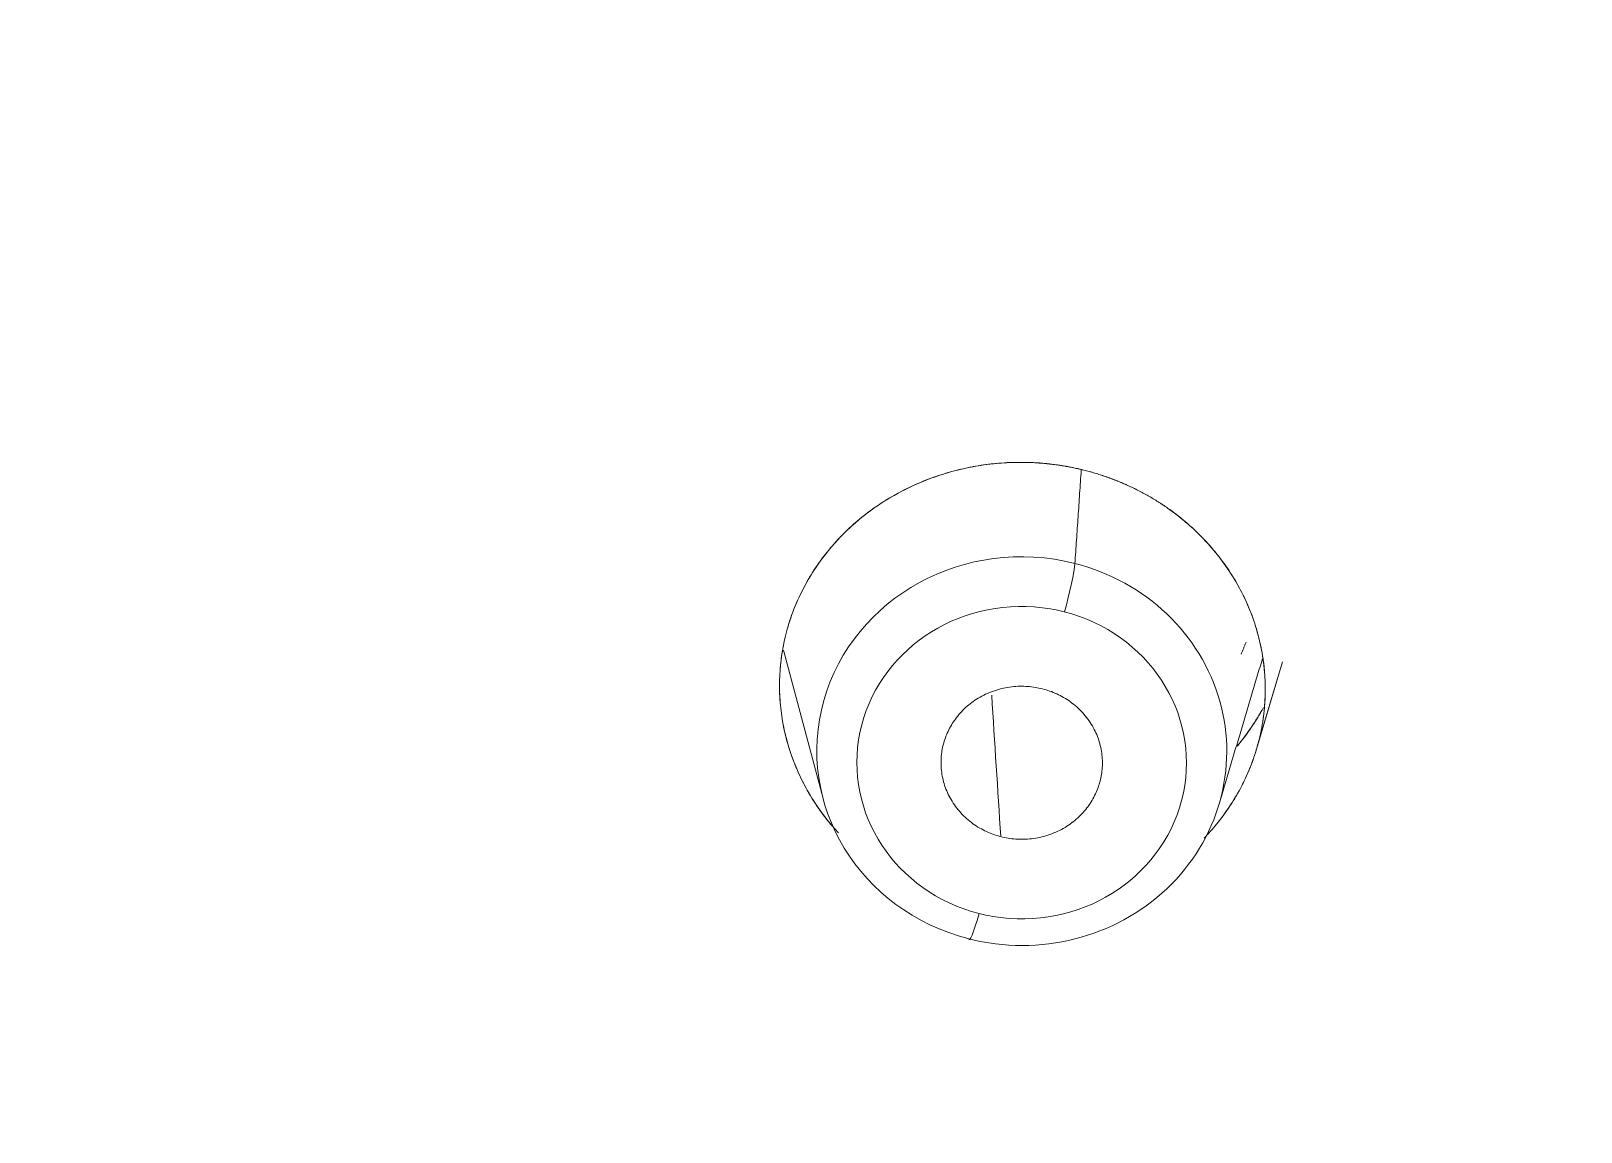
# Model space of a CAD drawing. Extents: x 5217 to 6345, y 0 to 827.
# Drawn here: x 5743.65 to 5755.17, y 468.15 to 476.34 of the extents above; entities that cross this region are included whole.
import ezdxf

# ---------------------------------------------------------------- set-up
doc = ezdxf.new("R2010")
doc.units = 0
doc.header["$LTSCALE"] = 30
doc.header["$MEASUREMENT"] = 0
doc.layers.add('1', color=7, linetype='CONTINUOUS')

msp = doc.modelspace()

# ---------------------------------------------------------------- linework, layer by layer
at = {"layer": '1', "color": 7, "linetype": 'Continuous', "lineweight": 18}
for p, q in [((5749.242, 471.736), (5749.538, 470.633)), ((5752.76, 471.001), (5752.953, 471.651)), ((5752.765, 471.021), (5752.953, 471.649))]:
    msp.add_line(p, q, dxfattribs=at)
for centre, major_axis, ratio, start_param, end_param in [((5757.244, 496.519), (-59.628, 0), 0.953717, 0, 1.529457), ((5757.244, 496.519), (-59.628, 0), 0.953717, 0, 1.529457), ((5751.014, 470.986), (-1.524, 0.022), 0.948502, 4.464154, 7.605746), ((5751.014, 470.986), (-1.524, 0.022), 0.948502, 1.322561, 4.464154)]:
    msp.add_ellipse(centre, major_axis=major_axis, ratio=ratio, start_param=start_param, end_param=end_param, dxfattribs=at)
at = {"layer": '1', "color": 7, "linetype": 'Continuous', "lineweight": 13}
for centre, major_axis, ratio, start_param, end_param in [((5751.332, 472.116), (-0.074, -0.291), 0.077828, 1.257712, 2.742192), ((5751.013, 470.9), (-1.225, 0.017), 0.948502, 4.599663, 7.605746), ((5751.013, 470.9), (-1.225, 0.017), 0.948502, 1.45807, 4.464154), ((5751.013, 470.9), (-1.225, 0.017), 0.948502, 4.464154, 4.599663), ((5750.698, 469.873), (-0.074, -0.291), 0.077828, 6.056418, 7.540898), ((5751.013, 470.9), (-1.225, 0.017), 0.948502, 1.322561, 1.45807)]:
    msp.add_ellipse(centre, major_axis=major_axis, ratio=ratio, start_param=start_param, end_param=end_param, dxfattribs=at)
at = {"layer": '1', "color": 7, "linetype": 'Continuous', "lineweight": 18}
for points, knots in [([(5759.712, 439.668), (5760.292, 439.691), (5761.968, 439.78), (5764.735, 440.04), (5767.995, 440.52), (5771.222, 441.172), (5774.407, 441.992), (5777.54, 442.979), (5780.611, 444.129), (5783.61, 445.439), (5786.529, 446.905), (5789.359, 448.523), (5792.092, 450.287), (5794.718, 452.192), (5797.229, 454.232), (5799.619, 456.402), (5801.88, 458.694), (5804.005, 461.101), (5805.987, 463.617), (5807.821, 466.233), (5809.501, 468.942), (5811.021, 471.735), (5812.378, 474.604), (5813.566, 477.54), (5814.583, 480.534), (5815.426, 483.576), (5816.091, 486.659), (5816.577, 489.772), (5816.882, 492.905), (5817.005, 496.05), (5816.947, 499.196), (5816.706, 502.335), (5816.285, 505.456), (5815.684, 508.55), (5814.904, 511.608), (5813.949, 514.62), (5812.822, 517.578), (5811.525, 520.471), (5810.063, 523.292), (5808.44, 526.031), (5806.66, 528.681), (5804.731, 531.234), (5802.657, 533.681), (5800.444, 536.015), (5798.1, 538.229), (5795.631, 540.316), (5793.045, 542.27), (5790.35, 544.085), (5787.555, 545.755), (5784.667, 547.276), (5781.695, 548.643), (5778.649, 549.85), (5775.538, 550.896), (5772.371, 551.776), (5769.157, 552.489), (5765.908, 553.031), (5762.632, 553.401), (5759.34, 553.598), (5756.041, 553.622), (5752.746, 553.471), (5749.464, 553.148), (5746.207, 552.652), (5742.982, 551.986), (5739.802, 551.151), (5736.674, 550.149), (5733.609, 548.985), (5730.617, 547.661), (5727.705, 546.181), (5724.883, 544.551), (5722.16, 542.774), (5719.544, 540.857), (5717.043, 538.805), (5714.664, 536.624), (5712.415, 534.322), (5710.302, 531.904), (5708.333, 529.379), (5706.512, 526.755), (5704.847, 524.038), (5703.34, 521.238), (5701.998, 518.363), (5700.825, 515.422), (5699.823, 512.423), (5698.996, 509.377), (5698.347, 506.291), (5697.877, 503.176), (5697.588, 500.041), (5697.48, 496.896), (5697.555, 493.75), (5697.811, 490.612), (5698.249, 487.493), (5698.866, 484.402), (5699.661, 481.348), (5700.631, 478.34), (5701.774, 475.388), (5703.085, 472.5), (5704.562, 469.686), (5706.199, 466.954), (5707.991, 464.313), (5709.934, 461.769), (5712.021, 459.332), (5714.245, 457.008), (5716.601, 454.805), (5719.08, 452.73), (5721.676, 450.788), (5724.38, 448.985), (5727.184, 447.328), (5730.08, 445.82), (5733.058, 444.468), (5736.111, 443.274), (5739.227, 442.243), (5742.399, 441.377), (5745.616, 440.68), (5748.868, 440.153), (5751.926, 439.822), (5753.898, 439.702), (5754.776, 439.668)], [0, 0, 0, 0, 0.004702, 0.013606, 0.022511, 0.031416, 0.040321, 0.049226, 0.058131, 0.067035, 0.07594, 0.084844, 0.093748, 0.102652, 0.111556, 0.120459, 0.129362, 0.138265, 0.147168, 0.15607, 0.164972, 0.173874, 0.182775, 0.191676, 0.200577, 0.209478, 0.218378, 0.227279, 0.236179, 0.245079, 0.253978, 0.262878, 0.271778, 0.280678, 0.289578, 0.298478, 0.307379, 0.316279, 0.32518, 0.334081, 0.342982, 0.351884, 0.360785, 0.369687, 0.37859, 0.387493, 0.396396, 0.405299, 0.414202, 0.423106, 0.43201, 0.440914, 0.449818, 0.458723, 0.467628, 0.476532, 0.485437, 0.494342, 0.503247, 0.512152, 0.521057, 0.529962, 0.538867, 0.547772, 0.556677, 0.565582, 0.574486, 0.583391, 0.592295, 0.601199, 0.610103, 0.619007, 0.62791, 0.636813, 0.645716, 0.654619, 0.663521, 0.672423, 0.681325, 0.690226, 0.699127, 0.708028, 0.716929, 0.725829, 0.734729, 0.743629, 0.752529, 0.761429, 0.770329, 0.779229, 0.788129, 0.797029, 0.805929, 0.814829, 0.82373, 0.832631, 0.841532, 0.850433, 0.859334, 0.868236, 0.877138, 0.886041, 0.894944, 0.903847, 0.91275, 0.921653, 0.930557, 0.939461, 0.948365, 0.95727, 0.966174, 0.975079, 0.983983, 0.992888, 1, 1, 1, 1]), ([(5793.07, 451.033), (5793.622, 451.416), (5795.04, 452.443), (5797.228, 454.234), (5799.62, 456.401), (5801.88, 458.694), (5804.005, 461.101), (5805.987, 463.617), (5807.821, 466.233), (5809.501, 468.942), (5811.021, 471.735), (5812.378, 474.604), (5813.566, 477.54), (5814.583, 480.534), (5815.426, 483.576), (5816.091, 486.659), (5816.577, 489.772), (5816.882, 492.905), (5817.005, 496.05), (5816.947, 499.196), (5816.706, 502.335), (5816.285, 505.456), (5815.684, 508.55), (5814.904, 511.608), (5813.949, 514.62), (5812.822, 517.578), (5811.525, 520.471), (5810.063, 523.292), (5808.44, 526.031), (5806.66, 528.681), (5804.731, 531.234), (5802.657, 533.681), (5800.444, 536.015), (5798.1, 538.229), (5795.631, 540.316), (5793.045, 542.27), (5790.35, 544.085), (5787.555, 545.755), (5784.667, 547.276), (5781.695, 548.643), (5778.649, 549.85), (5775.538, 550.896), (5772.371, 551.776), (5769.157, 552.489), (5765.908, 553.031), (5762.632, 553.401), (5759.34, 553.598), (5756.041, 553.622), (5752.746, 553.471), (5749.464, 553.148), (5746.207, 552.652), (5742.982, 551.986), (5739.802, 551.151), (5736.674, 550.149), (5733.609, 548.985), (5730.617, 547.661), (5727.705, 546.181), (5724.883, 544.551), (5722.16, 542.774), (5719.544, 540.857), (5717.043, 538.805), (5714.664, 536.624), (5712.415, 534.322), (5710.302, 531.904), (5708.333, 529.379), (5706.512, 526.755), (5704.847, 524.038), (5703.34, 521.238), (5701.998, 518.363), (5700.825, 515.422), (5699.823, 512.423), (5698.996, 509.377), (5698.347, 506.291), (5697.877, 503.176), (5697.588, 500.041), (5697.48, 496.896), (5697.555, 493.75), (5697.811, 490.612), (5698.249, 487.493), (5698.866, 484.402), (5699.661, 481.348), (5700.631, 478.34), (5701.774, 475.388), (5703.085, 472.5), (5704.562, 469.686), (5706.199, 466.954), (5707.991, 464.313), (5709.934, 461.769), (5712.021, 459.332), (5714.246, 457.009), (5716.6, 454.804), (5719.085, 452.736), (5720.978, 451.284), (5722.066, 450.56), (5722.254, 450.437)], [0, 0, 0, 0, 0.006833, 0.017845, 0.028856, 0.039868, 0.050878, 0.061889, 0.072899, 0.083908, 0.094918, 0.105926, 0.116935, 0.127943, 0.138951, 0.149959, 0.160966, 0.171973, 0.18298, 0.193987, 0.204994, 0.216001, 0.227008, 0.238016, 0.249023, 0.26003, 0.271038, 0.282046, 0.293055, 0.304063, 0.315072, 0.326082, 0.337091, 0.348102, 0.359112, 0.370123, 0.381134, 0.392146, 0.403157, 0.414169, 0.425182, 0.436194, 0.447207, 0.45822, 0.469233, 0.480246, 0.491259, 0.502272, 0.513286, 0.524299, 0.535313, 0.546326, 0.557339, 0.568352, 0.579365, 0.590378, 0.601391, 0.612403, 0.623416, 0.634428, 0.645439, 0.656451, 0.667462, 0.678472, 0.689483, 0.700493, 0.711502, 0.722512, 0.73352, 0.744529, 0.755537, 0.766545, 0.777553, 0.78856, 0.799567, 0.810574, 0.821581, 0.832588, 0.843595, 0.854602, 0.865609, 0.876617, 0.887624, 0.898632, 0.90964, 0.920649, 0.931657, 0.942666, 0.953676, 0.964686, 0.975696, 0.986706, 0.997717, 1, 1, 1, 1]), ([(5751.485, 473.073), (5751.478, 473.075), (5751.464, 473.079), (5751.443, 473.084), (5751.421, 473.089), (5751.399, 473.093), (5751.378, 473.098), (5751.356, 473.102), (5751.334, 473.106), (5751.312, 473.109), (5751.29, 473.113), (5751.268, 473.116), (5751.246, 473.119), (5751.223, 473.121), (5751.201, 473.124), (5751.179, 473.126), (5751.156, 473.128), (5751.134, 473.13), (5751.111, 473.131), (5751.089, 473.132), (5751.066, 473.133), (5751.043, 473.133), (5751.002, 473.134), (5750.942, 473.133), (5750.864, 473.129), (5750.786, 473.122), (5750.685, 473.109), (5750.559, 473.084), (5750.411, 473.043), (5750.266, 472.989), (5750.086, 472.905), (5749.87, 472.771), (5749.646, 472.572), (5749.488, 472.369), (5749.382, 472.187), (5749.328, 472.067), (5749.296, 471.978), (5749.28, 471.929), (5749.256, 471.846), (5749.232, 471.736), (5749.215, 471.59), (5749.21, 471.444), (5749.221, 471.285), (5749.257, 471.077), (5749.34, 470.831), (5749.467, 470.604), (5749.562, 470.479), (5749.598, 470.436), (5749.6, 470.435)], [0, 0, 0, 0, 0.004886, 0.009778, 0.014677, 0.019582, 0.024494, 0.029413, 0.034338, 0.03927, 0.044209, 0.049154, 0.054106, 0.059065, 0.06403, 0.069002, 0.073981, 0.078966, 0.083958, 0.088957, 0.093963, 0.098976, 0.103995, 0.121322, 0.138658, 0.156004, 0.17336, 0.206954, 0.241276, 0.276066, 0.31099, 0.375436, 0.448743, 0.517008, 0.554735, 0.597536, 0.61069, 0.622713, 0.634204, 0.672699, 0.702848, 0.739582, 0.777494, 0.817135, 0.890664, 0.961076, 0.998789, 1, 1, 1, 1]), ([(5749.65, 470.378), (5749.645, 470.384), (5749.601, 470.432), (5749.523, 470.527), (5749.429, 470.671), (5749.351, 470.822), (5749.289, 470.979), (5749.245, 471.142), (5749.218, 471.308), (5749.209, 471.476), (5749.219, 471.645), (5749.247, 471.812), (5749.292, 471.975), (5749.355, 472.131), (5749.433, 472.279), (5749.525, 472.417), (5749.63, 472.545), (5749.746, 472.661), (5749.872, 472.765), (5750.008, 472.858), (5750.153, 472.938), (5750.304, 473.005), (5750.463, 473.059), (5750.628, 473.1), (5750.769, 473.121), (5750.883, 473.131), (5750.969, 473.134), (5751.055, 473.134), (5751.126, 473.13), (5751.18, 473.126), (5751.219, 473.122), (5751.257, 473.117), (5751.296, 473.112), (5751.334, 473.106), (5751.372, 473.099), (5751.41, 473.091), (5751.448, 473.083), (5751.473, 473.076), (5751.485, 473.073)], [0, 0, 0, 0, 0.004924, 0.044306, 0.083675, 0.122834, 0.161973, 0.201381, 0.240533, 0.280211, 0.319958, 0.360029, 0.399508, 0.438573, 0.477579, 0.515773, 0.553592, 0.590756, 0.627748, 0.664557, 0.701136, 0.737958, 0.774677, 0.811864, 0.848992, 0.867791, 0.886541, 0.905293, 0.9241, 0.932566, 0.941013, 0.949445, 0.957867, 0.966284, 0.974701, 0.983123, 0.991554, 1, 1, 1, 1]), ([(5751.485, 473.073), (5751.478, 473.075), (5751.464, 473.079), (5751.443, 473.084), (5751.421, 473.089), (5751.399, 473.093), (5751.378, 473.098), (5751.356, 473.102), (5751.334, 473.106), (5751.312, 473.109), (5751.29, 473.113), (5751.268, 473.116), (5751.246, 473.119), (5751.223, 473.121), (5751.201, 473.124), (5751.179, 473.126), (5751.156, 473.128), (5751.134, 473.13), (5751.111, 473.131), (5751.089, 473.132), (5751.066, 473.133), (5751.043, 473.133), (5751.002, 473.134), (5750.942, 473.133), (5750.864, 473.129), (5750.786, 473.122), (5750.685, 473.109), (5750.559, 473.084), (5750.411, 473.043), (5750.266, 472.989), (5750.086, 472.905), (5749.87, 472.771), (5749.646, 472.572), (5749.488, 472.369), (5749.382, 472.187), (5749.328, 472.067), (5749.296, 471.978), (5749.28, 471.929), (5749.256, 471.846), (5749.232, 471.736), (5749.215, 471.59), (5749.21, 471.444), (5749.221, 471.285), (5749.257, 471.077), (5749.34, 470.831), (5749.467, 470.604), (5749.562, 470.479), (5749.598, 470.436), (5749.6, 470.435)], [0, 0, 0, 0, 0.004886, 0.009778, 0.014677, 0.019582, 0.024494, 0.029413, 0.034338, 0.03927, 0.044209, 0.049154, 0.054106, 0.059065, 0.06403, 0.069002, 0.073981, 0.078966, 0.083958, 0.088957, 0.093963, 0.098976, 0.103995, 0.121322, 0.138658, 0.156004, 0.17336, 0.206954, 0.241276, 0.276066, 0.31099, 0.375436, 0.448743, 0.517008, 0.554735, 0.597536, 0.61069, 0.622713, 0.634204, 0.672699, 0.702848, 0.739582, 0.777494, 0.817135, 0.890664, 0.961076, 0.998789, 1, 1, 1, 1]), ([(5749.65, 470.378), (5749.645, 470.384), (5749.601, 470.432), (5749.523, 470.527), (5749.429, 470.671), (5749.351, 470.822), (5749.289, 470.979), (5749.245, 471.142), (5749.218, 471.308), (5749.209, 471.476), (5749.219, 471.645), (5749.247, 471.812), (5749.292, 471.975), (5749.355, 472.131), (5749.433, 472.279), (5749.525, 472.417), (5749.63, 472.545), (5749.746, 472.661), (5749.872, 472.765), (5750.008, 472.858), (5750.153, 472.938), (5750.304, 473.005), (5750.463, 473.059), (5750.628, 473.1), (5750.769, 473.121), (5750.883, 473.131), (5750.969, 473.134), (5751.055, 473.134), (5751.126, 473.13), (5751.18, 473.126), (5751.219, 473.122), (5751.257, 473.117), (5751.296, 473.112), (5751.334, 473.106), (5751.372, 473.099), (5751.41, 473.091), (5751.448, 473.083), (5751.473, 473.076), (5751.485, 473.073)], [0, 0, 0, 0, 0.004924, 0.044306, 0.083675, 0.122834, 0.161973, 0.201381, 0.240533, 0.280211, 0.319958, 0.360029, 0.399508, 0.438573, 0.477579, 0.515773, 0.553592, 0.590756, 0.627748, 0.664557, 0.701136, 0.737958, 0.774677, 0.811864, 0.848992, 0.867791, 0.886541, 0.905293, 0.9241, 0.932566, 0.941013, 0.949445, 0.957867, 0.966284, 0.974701, 0.983123, 0.991554, 1, 1, 1, 1]), ([(5752.369, 470.338), (5752.402, 470.372), (5752.472, 470.451), (5752.567, 470.581), (5752.634, 470.695), (5752.681, 470.791), (5752.713, 470.866), (5752.745, 470.953), (5752.77, 471.035), (5752.791, 471.119), (5752.815, 471.249), (5752.828, 471.408), (5752.821, 471.573), (5752.802, 471.72), (5752.769, 471.871), (5752.713, 472.033), (5752.645, 472.18), (5752.564, 472.318), (5752.468, 472.452), (5752.354, 472.58), (5752.231, 472.695), (5752.12, 472.78), (5752.028, 472.841), (5751.955, 472.885), (5751.88, 472.925), (5751.816, 472.956), (5751.764, 472.979), (5751.725, 472.995), (5751.686, 473.011), (5751.646, 473.025), (5751.606, 473.038), (5751.566, 473.051), (5751.526, 473.063), (5751.499, 473.07), (5751.485, 473.073)], [0, 0, 0, 0, 0.039875, 0.09075, 0.138339, 0.155151, 0.183795, 0.209434, 0.236834, 0.258973, 0.28558, 0.353026, 0.399578, 0.430743, 0.483145, 0.534534, 0.580373, 0.623033, 0.672389, 0.721216, 0.768245, 0.814053, 0.837476, 0.860918, 0.884379, 0.90786, 0.919501, 0.931107, 0.942677, 0.954212, 0.965712, 0.977177, 0.988606, 1, 1, 1, 1]), ([(5751.485, 473.073), (5751.492, 473.072), (5751.506, 473.068), (5751.526, 473.062), (5751.547, 473.057), (5751.567, 473.051), (5751.587, 473.044), (5751.607, 473.038), (5751.627, 473.031), (5751.647, 473.024), (5751.667, 473.017), (5751.687, 473.01), (5751.706, 473.002), (5751.726, 472.995), (5751.745, 472.987), (5751.765, 472.979), (5751.784, 472.97), (5751.823, 472.953), (5751.88, 472.925), (5751.955, 472.885), (5752.028, 472.841), (5752.122, 472.778), (5752.234, 472.692), (5752.358, 472.576), (5752.47, 472.449), (5752.569, 472.312), (5752.653, 472.166), (5752.721, 472.014), (5752.773, 471.857), (5752.807, 471.697), (5752.825, 471.533), (5752.825, 471.368), (5752.809, 471.203), (5752.774, 471.04), (5752.721, 470.881), (5752.652, 470.726), (5752.566, 470.579), (5752.471, 470.45), (5752.402, 470.372), (5752.369, 470.338)], [0, 0, 0, 0, 0.005776, 0.011547, 0.017314, 0.023077, 0.028837, 0.034597, 0.040356, 0.046116, 0.051877, 0.057641, 0.063409, 0.069182, 0.07496, 0.080745, 0.086538, 0.092339, 0.115767, 0.139134, 0.162506, 0.185952, 0.233412, 0.280851, 0.328692, 0.376973, 0.425197, 0.473341, 0.521143, 0.56927, 0.617289, 0.665716, 0.714357, 0.763186, 0.812104, 0.861648, 0.910805, 0.960111, 1, 1, 1, 1]), ([(5752.369, 470.338), (5752.402, 470.372), (5752.472, 470.451), (5752.567, 470.581), (5752.634, 470.695), (5752.681, 470.791), (5752.713, 470.866), (5752.745, 470.953), (5752.77, 471.035), (5752.791, 471.119), (5752.815, 471.249), (5752.828, 471.408), (5752.821, 471.573), (5752.802, 471.72), (5752.769, 471.871), (5752.713, 472.033), (5752.645, 472.18), (5752.564, 472.318), (5752.468, 472.452), (5752.354, 472.58), (5752.231, 472.695), (5752.12, 472.78), (5752.028, 472.841), (5751.955, 472.885), (5751.88, 472.925), (5751.816, 472.956), (5751.764, 472.979), (5751.725, 472.995), (5751.686, 473.011), (5751.646, 473.025), (5751.606, 473.038), (5751.566, 473.051), (5751.526, 473.063), (5751.499, 473.07), (5751.485, 473.073)], [0, 0, 0, 0, 0.039875, 0.09075, 0.138339, 0.155151, 0.183795, 0.209434, 0.236834, 0.258973, 0.28558, 0.353026, 0.399578, 0.430743, 0.483145, 0.534534, 0.580373, 0.623033, 0.672389, 0.721216, 0.768245, 0.814053, 0.837476, 0.860918, 0.884379, 0.90786, 0.919501, 0.931107, 0.942677, 0.954212, 0.965712, 0.977177, 0.988606, 1, 1, 1, 1]), ([(5751.485, 473.073), (5751.492, 473.072), (5751.506, 473.068), (5751.526, 473.062), (5751.547, 473.057), (5751.567, 473.051), (5751.587, 473.044), (5751.607, 473.038), (5751.627, 473.031), (5751.647, 473.024), (5751.667, 473.017), (5751.687, 473.01), (5751.706, 473.002), (5751.726, 472.995), (5751.745, 472.987), (5751.765, 472.979), (5751.784, 472.97), (5751.823, 472.953), (5751.88, 472.925), (5751.955, 472.885), (5752.028, 472.841), (5752.122, 472.778), (5752.234, 472.692), (5752.358, 472.576), (5752.47, 472.449), (5752.569, 472.312), (5752.653, 472.166), (5752.721, 472.014), (5752.773, 471.857), (5752.807, 471.697), (5752.825, 471.533), (5752.825, 471.368), (5752.809, 471.203), (5752.774, 471.04), (5752.721, 470.881), (5752.652, 470.726), (5752.566, 470.579), (5752.471, 470.45), (5752.402, 470.372), (5752.369, 470.338)], [0, 0, 0, 0, 0.005776, 0.011547, 0.017314, 0.023077, 0.028837, 0.034597, 0.040356, 0.046116, 0.051877, 0.057641, 0.063409, 0.069182, 0.07496, 0.080745, 0.086538, 0.092339, 0.115767, 0.139134, 0.162506, 0.185952, 0.233412, 0.280851, 0.328692, 0.376973, 0.425197, 0.473341, 0.521143, 0.56927, 0.617289, 0.665716, 0.714357, 0.763186, 0.812104, 0.861648, 0.910805, 0.960111, 1, 1, 1, 1]), ([(5752.811, 471.31), (5752.807, 471.304), (5752.784, 471.261), (5752.734, 471.18), (5752.671, 471.091), (5752.629, 471.039), (5752.615, 471.022)], [0, 0, 0, 0, 0.062123, 0.427219, 0.818626, 1, 1, 1, 1]), ([(5752.811, 471.31), (5752.807, 471.304), (5752.784, 471.261), (5752.734, 471.18), (5752.671, 471.091), (5752.629, 471.039), (5752.615, 471.022)], [0, 0, 0, 0, 0.062124, 0.427219, 0.818626, 1, 1, 1, 1]), ([(5752.622, 471.03), (5752.633, 471.044), (5752.684, 471.108), (5752.741, 471.19), (5752.782, 471.26), (5752.791, 471.276)], [0, 0, 0, 0, 0.176904, 0.816014, 1, 1, 1, 1]), ([(5752.622, 471.03), (5752.633, 471.044), (5752.684, 471.108), (5752.741, 471.19), (5752.782, 471.26), (5752.791, 471.276)], [0, 0, 0, 0, 0.176904, 0.816014, 1, 1, 1, 1])]:
    msp.add_open_spline(points, degree=3, knots=knots, dxfattribs=at)
msp.add_rational_spline([(5697.616, 496.519), (5697.616, 441.954), (5754.78, 439.699)], [1, 0.715597051235, 0.983511684925], degree=2, dxfattribs=at)
msp.add_rational_spline([(5697.616, 496.519), (5697.616, 441.954), (5754.78, 439.699)], [1, 0.715597051235, 0.983511684925], degree=2, dxfattribs=at)
at = {"layer": '1', "color": 7, "linetype": 'Continuous', "lineweight": 13}
for points, degree in [([(5751.456, 473.075), (5751.409, 472.382)], 1), ([(5750.79, 471.402), (5750.812, 471.051), (5750.835, 470.701), (5750.858, 470.35)], 3)]:
    msp.add_open_spline(points, degree=degree, dxfattribs=at)
at = {"layer": '1', "color": 7, "linetype": 'Continuous', "lineweight": 18}
for points in [[(5752.646, 471.708), (5752.682, 471.797)], [(5752.481, 470.592), (5752.803, 471.672)]]:
    msp.add_open_spline(points, degree=1, dxfattribs=at)
for points, weights in [([(5750.858, 470.35), (5750.278, 470.498), (5750.434, 471.048), (5750.589, 471.597), (5751.168, 471.449)], [1, 0.707106781186, 1, 0.707106781186, 1]), ([(5751.168, 471.449), (5751.748, 471.301), (5751.593, 470.751), (5751.437, 470.202), (5750.858, 470.35)], [1, 0.707106781188, 1, 0.707106781188, 1])]:
    msp.add_rational_spline(points, weights, degree=2, knots=[0, 0, 0, 0.5, 0.5, 1, 1, 1], dxfattribs=at)

doc.saveas('drawing.dxf')
